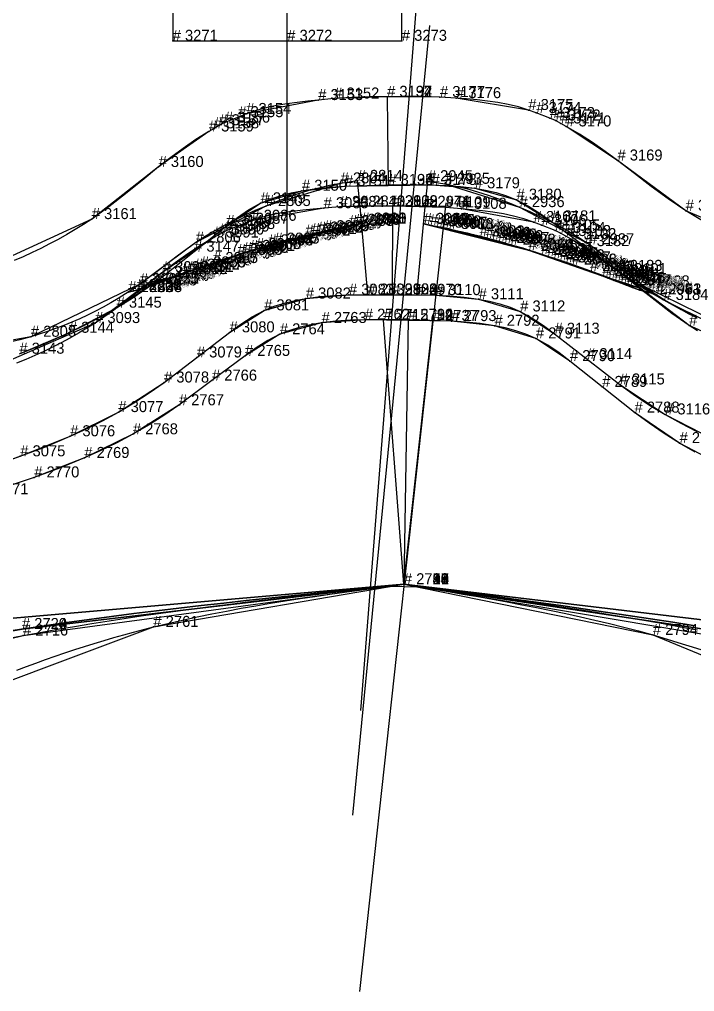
# Model space of a CAD drawing. Extents: x -129 to 180, y -125 to 336.
# Drawn here: x 40.3 to 55.61, y 282.56 to 304.61 of the extents above; entities that cross this region are included whole.
import ezdxf

# ---------------------------------------------------------------- set-up
doc = ezdxf.new("R2010")
doc.units = 0

# ---------------------------------------------------------------- blocks, each defined once
blk = doc.blocks.new('Pattern_2244735_M')
at = {"layer": '1'}
blk.add_lwpolyline([(46.374092, 313.126617), (43.774063, 313.126617), (43.774063, 309.713043), (43.774067, 304.126678), (46.374092, 304.126678), (48.974121, 304.126678), (48.974117, 309.713043), (48.974117, 313.126617)], close=True, dxfattribs=at)
at = {"layer": '2'}
for p in [(43.774067, 304.126678), (43.774067, 304.126678), (46.374092, 304.126678), (46.374092, 304.126678), (48.974121, 304.126678), (48.974121, 304.126678)]:
    blk.add_point(p, dxfattribs=at)
at = {"layer": '7'}
blk.add_line((46.374092, 299.626648), (46.374092, 317.626648), dxfattribs=at)
at = {"layer": '1'}
for s, p in [('# 3271', (43.774067, 304.126678)), ('# 3272', (46.374092, 304.126678)), ('# 3273', (48.974121, 304.126678))]:
    blk.add_text(s, height=0.25, dxfattribs=at).set_placement(p)
blk = doc.blocks.new('Pattern_17583156_M')
at = {"layer": '1'}
for points in [[(58.898155, 298.786926), (55.414169, 300.27182), (53.865566, 301.411011), (52.703831, 302.184174), (52.581657, 302.251495), (52.459488, 302.318817), (52.331703, 302.374786), (52.023941, 302.489868), (51.84375, 302.55722), (50.20277, 302.826141), (49.838142, 302.851532), (48.637962, 302.856232), (47.438377, 302.817749), (47.074612, 302.782043), (45.441864, 302.46698), (45.263645, 302.394562), (44.959248, 302.270844), (44.833096, 302.211334), (44.712868, 302.140594), (44.592644, 302.069824), (43.453171, 301.264221), (41.937302, 300.081787), (38.496563, 298.499329)], [(40.295712, 297.027466), (41.417953, 297.502747), (42.502018, 298.072052), (43.525742, 298.761322), (44.259285, 299.343567), (44.992085, 299.927063), (45.766838, 300.440155), (46.706734, 300.725769), (47.683559, 300.830017), (48.666149, 300.856384), (49.649109, 300.857758), (50.628487, 300.781067), (51.576061, 300.522095), (52.364967, 300.031036), (53.11393, 299.468445), (53.863594, 298.907104), (54.906342, 298.246948), (56.006027, 297.708435), (57.14122, 297.265015), (58.294598, 296.880188), (59.512875, 296.499115), (60.721966, 296.12973), (61.915451, 295.76355), (63.550217, 295.243591)]]:
    blk.add_lwpolyline(points, dxfattribs=at)
at = {"layer": '2'}
for p in [(48.637959, 302.856232), (48.637959, 302.856232), (48.637962, 302.856232), (48.637962, 302.856232), (48.637966, 302.856232), (48.637966, 302.856232), (48.666149, 300.856384), (48.666149, 300.856384), (48.666149, 300.856384), (48.666149, 300.856384), (48.666153, 300.856384), (48.666153, 300.856384)]:
    blk.add_point(p, dxfattribs=at)
at = {"layer": '3'}
for p in [(49.838142, 302.851532), (49.838142, 302.851532), (50.20277, 302.826141), (50.20277, 302.826141), (47.074612, 302.782043), (47.074612, 302.782043), (47.438377, 302.817749), (47.438377, 302.817749), (45.263645, 302.394562), (45.263645, 302.394562), (45.441864, 302.46698), (45.441864, 302.46698), (51.84375, 302.55722), (51.84375, 302.55722), (52.023941, 302.489868), (52.023941, 302.489868), (44.833096, 302.211334), (44.833096, 302.211334), (44.959248, 302.270844), (44.959248, 302.270844), (52.331703, 302.374786), (52.331703, 302.374786), (52.459488, 302.318817), (52.459488, 302.318817), (52.581657, 302.251495), (52.581657, 302.251495), (52.703831, 302.184174), (52.703831, 302.184174), (44.592644, 302.069824), (44.592644, 302.069824), (44.712868, 302.140594), (44.712868, 302.140594), (53.865566, 301.411011), (53.865566, 301.411011), (43.453171, 301.264221), (43.453171, 301.264221), (49.649109, 300.857758), (49.649109, 300.857758), (46.706734, 300.725769), (46.706734, 300.725769), (47.683559, 300.830017), (47.683559, 300.830017), (50.628487, 300.781067), (50.628487, 300.781067), (45.766838, 300.440155), (45.766838, 300.440155), (51.576061, 300.522095), (51.576061, 300.522095), (55.414169, 300.27182), (55.414169, 300.27182), (41.937302, 300.081787), (41.937302, 300.081787), (52.364967, 300.031036), (52.364967, 300.031036), (44.992085, 299.927063), (44.992085, 299.927063), (44.259285, 299.343567), (44.259285, 299.343567), (53.11393, 299.468445), (53.11393, 299.468445), (53.863594, 298.907104), (53.863594, 298.907104), (43.525742, 298.761322), (43.525742, 298.761322), (54.906342, 298.246948), (54.906342, 298.246948), (42.502018, 298.072052), (42.502018, 298.072052), (41.417953, 297.502747), (41.417953, 297.502747)]:
    blk.add_point(p, dxfattribs=at)
at = {"layer": '7'}
blk.add_line((48.042469, 288.930389), (49.458832, 306.874573), dxfattribs=at)
at = {"layer": '8'}
for points in [[(48.637959, 302.856232), (48.666153, 300.856384)], [(48.637966, 302.856232), (48.666149, 300.856384)]]:
    blk.add_lwpolyline(points, dxfattribs=at)
at = {"layer": '84'}
for points in [[(55.794247, 300.043213), (55.602699, 300.154968), (55.414169, 300.27182), (55.017609, 300.540436), (54.630974, 300.825378), (54.248787, 301.118317), (53.865566, 301.411011), (53.583897, 301.61853), (53.297508, 301.818481), (53.004715, 302.007965), (52.703831, 302.184174), (52.581657, 302.251495), (52.459488, 302.318817), (52.331703, 302.374786), (52.023941, 302.489868), (51.84375, 302.55722), (51.617577, 302.628235), (51.387127, 302.684143), (51.15332, 302.727478), (50.917065, 302.760773), (50.679279, 302.786621), (50.440876, 302.807556), (50.20277, 302.826141), (49.838142, 302.851532), (49.43869, 302.864288), (49.038586, 302.863617), (48.237286, 302.852356), (47.837315, 302.841797), (47.438377, 302.817749), (47.074612, 302.782043), (46.837124, 302.756744), (46.599403, 302.729095), (46.362434, 302.696564), (46.127213, 302.656616), (45.894718, 302.60675), (45.665939, 302.544373), (45.441864, 302.46698), (45.263645, 302.394562), (44.959248, 302.270844), (44.833096, 302.211334), (44.712868, 302.140594), (44.592644, 302.069824), (44.296864, 301.885193), (44.009529, 301.6875), (43.728886, 301.479584), (43.453171, 301.264221), (43.078346, 300.960846), (42.704571, 300.657227), (42.326126, 300.361481), (41.937302, 300.081787), (41.75214, 299.959686), (41.563824, 299.84256), (41.372551, 299.730133), (41.17852, 299.622162), (40.981937, 299.518341), (40.782997, 299.418396), (40.581905, 299.322113), (40.378857, 299.229156), (40.174057, 299.139313)], [(40.295712, 297.027466), (40.86079, 297.255707), (41.417953, 297.502747), (41.785503, 297.680756), (42.147167, 297.870087), (42.502018, 298.072052), (42.851665, 298.289124), (43.192863, 298.519165), (43.525742, 298.761322), (44.259285, 299.343567), (44.992085, 299.927063), (45.240654, 300.114624), (45.497307, 300.289276), (45.766838, 300.440155), (45.991875, 300.537109), (46.225201, 300.615112), (46.464317, 300.677032), (46.706734, 300.725769), (47.031483, 300.774506), (47.35709, 300.808105), (47.683559, 300.830017), (49.649109, 300.857758), (49.976067, 300.845062), (50.30249, 300.820648), (50.628487, 300.781067), (50.872177, 300.739197), (51.112946, 300.684052), (51.348377, 300.612671), (51.576061, 300.522095), (51.849739, 300.378876), (52.11121, 300.211548), (52.364967, 300.031036), (53.11393, 299.468445), (53.863594, 298.907104), (54.203167, 298.674408), (54.550713, 298.454102), (54.906342, 298.246948), (55.266747, 298.055084), (55.633602, 297.876007)]]:
    blk.add_lwpolyline(points, dxfattribs=at)
at = {"layer": '85'}
for points in [[(48.666149, 300.856384)], [(48.666153, 300.856384)]]:
    blk.add_lwpolyline(points, dxfattribs=at)
at = {"layer": '1'}
for s, p in [('# 3152', (47.438377, 302.817749)), ('# 3197', (48.637962, 302.856232)), ('# 3177', (49.838142, 302.851532)), ('# 3176', (50.20277, 302.826141)), ('# 3153', (47.074612, 302.782043)), ('# 3155', (45.263645, 302.394562)), ('# 3154', (45.441864, 302.46698)), ('# 3175', (51.84375, 302.55722)), ('# 3174', (52.023941, 302.489868)), ('# 3173', (52.331703, 302.374786)), ('# 3158', (44.712868, 302.140594)), ('# 3157', (44.833096, 302.211334)), ('# 3156', (44.959248, 302.270844)), ('# 3172', (52.459488, 302.318817)), ('# 3171', (52.581657, 302.251495)), ('# 3170', (52.703831, 302.184174)), ('# 3159', (44.592644, 302.069824)), ('# 3160', (43.453171, 301.264221)), ('# 3169', (53.865566, 301.411011)), ('# 3151', (47.683559, 300.830017)), ('# 3194', (48.666149, 300.856384)), ('# 3178', (49.649109, 300.857758)), ('# 3150', (46.706734, 300.725769)), ('# 3179', (50.628487, 300.781067)), ('# 3149', (45.766838, 300.440155)), ('# 3180', (51.576061, 300.522095)), ('# 3168', (55.414169, 300.27182)), ('# 3161', (41.937302, 300.081787)), ('# 3148', (44.992085, 299.927063)), ('# 3181', (52.364967, 300.031036)), ('# 3147', (44.259285, 299.343567)), ('# 3182', (53.11393, 299.468445)), ('# 3183', (53.863594, 298.907104)), ('# 3146', (43.525742, 298.761322)), ('# 3184', (54.906342, 298.246948)), ('# 3145', (42.502018, 298.072052)), ('# 3144', (41.417953, 297.502747)), ('# 3143', (40.295712, 297.027466))]:
    blk.add_text(s, height=0.25, dxfattribs=at).set_placement(p)
at = {"layer": '8'}
for s, p in [('# 3134', (48.637959, 302.856232)), ('# 3132', (48.637966, 302.856232)), ('# 3133', (48.666149, 300.856384)), ('# 3135', (48.666153, 300.856384))]:
    blk.add_text(s, height=0.25, dxfattribs=at).set_placement(p)
at = {"layer": '85'}
for s, p in [('# 3133', (48.666149, 300.856384)), ('# 3135', (48.666153, 300.856384))]:
    blk.add_text(s, height=0.25, dxfattribs=at).set_placement(p)
blk = doc.blocks.new('Pattern_1612722_M')
at = {"layer": '1'}
for points in [[(58.947315, 296.116669), (55.491264, 297.665375), (53.963894, 298.832947), (52.816593, 299.62735), (52.695679, 299.696899), (52.574768, 299.76651), (52.44804, 299.824768), (52.142445, 299.945496), (51.96352, 300.016144), (50.327778, 300.315247), (49.96368, 300.347382), (48.763783, 300.374146), (47.563705, 300.357788), (47.199345, 300.328796), (45.561073, 300.043823), (45.38155, 299.974701), (45.074928, 299.856628), (44.947697, 299.799438), (44.826187, 299.730896), (44.704678, 299.662354), (43.550568, 298.877899), (42.01318, 297.723572), (38.543888, 296.204742)], [(39.166069, 294.303955), (40.315628, 294.700012), (41.446426, 295.15451), (42.540791, 295.703796), (43.577034, 296.374084), (44.321175, 296.942749), (45.06459, 297.512604), (45.84866, 298.011383), (46.793655, 298.279633), (47.77224, 298.365875), (48.755154, 298.374146), (49.737961, 298.357391), (50.715759, 298.262695), (51.658405, 297.986298), (52.438141, 297.480804), (53.176613, 296.904541), (53.915817, 296.329498), (54.946232, 295.650269), (56.035816, 295.091553)]]:
    blk.add_lwpolyline(points, dxfattribs=at)
at = {"layer": '2'}
for p in [(47.969704, 300.9487), (47.969704, 300.9487), (49.562794, 300.941833), (49.562794, 300.941833), (48.024857, 300.367096), (48.024857, 300.367096), (48.024857, 300.367096), (48.024857, 300.367096), (48.763783, 300.374146), (48.763783, 300.374146), (48.763783, 300.374146), (48.763783, 300.374146), (48.763786, 300.374146), (48.763786, 300.374146), (49.502621, 300.360718), (49.502621, 300.360718), (49.502621, 300.360718), (49.502621, 300.360718), (48.055523, 299.979858), (48.055523, 299.979858), (48.055523, 299.979858), (48.055523, 299.979858), (48.055523, 299.979858), (48.055523, 299.979858), (48.055523, 299.979858), (48.055523, 299.979858), (49.468613, 299.973755), (49.468613, 299.973755), (49.468613, 299.973755), (49.468613, 299.973755), (49.468613, 299.973755), (49.468613, 299.973755), (49.468613, 299.973755), (49.468613, 299.973755), (42.765495, 298.426147), (42.765495, 298.426147), (42.765499, 298.426117), (42.765499, 298.426117), (42.966667, 298.425964), (42.966667, 298.425964), (42.966671, 298.425964), (42.966671, 298.425964), (43.069946, 298.503479), (43.069946, 298.503479), (43.069946, 298.503479), (43.069946, 298.503479), (43.069946, 298.503479), (43.069946, 298.503479), (43.069946, 298.503479), (43.069946, 298.503479), (43.135117, 298.520081), (43.135117, 298.520081), (43.135117, 298.520081), (43.135117, 298.520081), (43.166901, 298.579254), (43.166901, 298.579254), (43.166901, 298.579254), (43.166901, 298.579254), (43.166901, 298.579254), (43.166901, 298.579254), (43.166901, 298.579254), (43.166901, 298.579254), (43.347309, 298.618408), (43.347309, 298.618408), (43.347309, 298.618408), (43.347309, 298.618408), (54.164902, 298.571716), (54.164902, 298.571716), (54.164902, 298.571716), (54.164902, 298.571716), (54.344967, 298.531006), (54.344967, 298.531006), (54.344967, 298.531006), (54.344967, 298.531006), (54.344967, 298.531006), (54.344967, 298.531006), (54.344967, 298.531006), (54.344967, 298.531006), (54.376236, 298.471588), (54.376236, 298.471588), (54.376236, 298.471588), (54.376236, 298.471588), (54.441261, 298.454407), (54.441261, 298.454407), (54.441261, 298.454407), (54.441261, 298.454407), (54.441261, 298.454407), (54.441261, 298.454407), (54.441261, 298.454407), (54.441261, 298.454407), (48.198181, 298.369415), (48.198181, 298.369415), (48.755154, 298.374146), (48.755154, 298.374146), (48.755154, 298.374146), (48.755154, 298.374146), (48.755154, 298.374146), (48.755154, 298.374146), (49.312061, 298.364624), (49.312061, 298.364624), (54.543865, 298.376007), (54.543865, 298.376007), (54.543869, 298.375977), (54.543869, 298.375977), (54.745029, 298.37442), (54.745029, 298.37442), (54.745037, 298.374451), (54.745037, 298.374451)]:
    blk.add_point(p, dxfattribs=at)
at = {"layer": '3'}
for p in [(47.58313, 300.892456), (47.58313, 300.892456), (49.948868, 300.882263), (49.948868, 300.882263), (45.884304, 300.378448), (45.884304, 300.378448), (47.199345, 300.328796), (47.199345, 300.328796), (47.563705, 300.357788), (47.563705, 300.357788), (49.96368, 300.347382), (49.96368, 300.347382), (50.327778, 300.315247), (50.327778, 300.315247), (51.643196, 300.353577), (51.643196, 300.353577), (45.38155, 299.974701), (45.38155, 299.974701), (45.561073, 300.043823), (45.561073, 300.043823), (47.914249, 299.952637), (47.914249, 299.952637), (47.914249, 299.952637), (47.914249, 299.952637), (51.96352, 300.016144), (51.96352, 300.016144), (44.947697, 299.799438), (44.947697, 299.799438), (45.074928, 299.856628), (45.074928, 299.856628), (46.926205, 299.74234), (46.926205, 299.74234), (46.926205, 299.74234), (46.926205, 299.74234), (47.066952, 299.776215), (47.066952, 299.776215), (47.066952, 299.776215), (47.066952, 299.776215), (47.207981, 299.80719), (47.207981, 299.80719), (47.207981, 299.80719), (47.207981, 299.80719), (47.349045, 299.838013), (47.349045, 299.838013), (47.349045, 299.838013), (47.349045, 299.838013), (47.490135, 299.868713), (47.490135, 299.868713), (47.490135, 299.868713), (47.490135, 299.868713), (47.631413, 299.897614), (47.631413, 299.897614), (47.631413, 299.897614), (47.631413, 299.897614), (47.77282, 299.925201), (47.77282, 299.925201), (47.77282, 299.925201), (47.77282, 299.925201), (49.60965, 299.945312), (49.60965, 299.945312), (49.60965, 299.945312), (49.60965, 299.945312), (49.750835, 299.916656), (49.750835, 299.916656), (49.750835, 299.916656), (49.750835, 299.916656), (49.892002, 299.887878), (49.892002, 299.887878), (49.892002, 299.887878), (49.892002, 299.887878), (50.03302, 299.857727), (50.03302, 299.857727), (50.03302, 299.857727), (50.03302, 299.857727), (50.173843, 299.825806), (50.173843, 299.825806), (50.173843, 299.825806), (50.173843, 299.825806), (50.314636, 299.793793), (50.314636, 299.793793), (50.314636, 299.793793), (50.314636, 299.793793), (50.455391, 299.761597), (50.455391, 299.761597), (50.455391, 299.761597), (50.455391, 299.761597), (52.142445, 299.945496), (52.142445, 299.945496), (52.44804, 299.824768), (52.44804, 299.824768), (52.574768, 299.76651), (52.574768, 299.76651), (44.297516, 299.549225), (44.297516, 299.549225), (44.704678, 299.662354), (44.704678, 299.662354), (44.826187, 299.730896), (44.826187, 299.730896), (46.08358, 299.524719), (46.08358, 299.524719), (46.08358, 299.524719), (46.08358, 299.524719), (46.223682, 299.563843), (46.223682, 299.563843), (46.223682, 299.563843), (46.223682, 299.563843), (46.364002, 299.601013), (46.364002, 299.601013), (46.364002, 299.600983), (46.364002, 299.600983), (46.504364, 299.637939), (46.504364, 299.637939), (46.504368, 299.637909), (46.504368, 299.637909), (46.644806, 299.674347), (46.644806, 299.674347), (46.644806, 299.674347), (46.644806, 299.674347), (46.785492, 299.708374), (46.785492, 299.708374), (46.785492, 299.708374), (46.785492, 299.708374), (50.59584, 299.726501), (50.59584, 299.726501), (50.59584, 299.726501), (50.59584, 299.726501), (50.736256, 299.691345), (50.736256, 299.691345), (50.736256, 299.691345), (50.736256, 299.691345), (50.876644, 299.656067), (50.876644, 299.656067), (50.876644, 299.656067), (50.876644, 299.656067), (51.016762, 299.618439), (51.016762, 299.618439), (51.016766, 299.618469), (51.016766, 299.618469), (51.156803, 299.580322), (51.156803, 299.580322), (51.156803, 299.580292), (51.156803, 299.580292), (51.296799, 299.541931), (51.296799, 299.541931), (51.296799, 299.541931), (51.296799, 299.541931), (52.695679, 299.696899), (52.695679, 299.696899), (52.816593, 299.62735), (52.816593, 299.62735), (53.222767, 299.510712), (53.222767, 299.510712), (45.384716, 299.316711), (45.384716, 299.316711), (45.384716, 299.316711), (45.384716, 299.316711), (45.524269, 299.359955), (45.524269, 299.359955), (45.524269, 299.359955), (45.524269, 299.359955), (45.66391, 299.402557), (45.66391, 299.402557), (45.66391, 299.402557), (45.66391, 299.402557), (45.676132, 299.40155), (45.676132, 299.40155), (45.676132, 299.40155), (45.676132, 299.40155), (45.803623, 299.444763), (45.803623, 299.444763), (45.803623, 299.444763), (45.803623, 299.444763), (45.943573, 299.484863), (45.943573, 299.484863), (45.943573, 299.484863), (45.943573, 299.484863), (51.436558, 299.501617), (51.436558, 299.501617), (51.436558, 299.501617), (51.436558, 299.501617), (51.576214, 299.460571), (51.576214, 299.460571), (51.576214, 299.460571), (51.576214, 299.460571), (51.715813, 299.41925), (51.715813, 299.41925), (51.715813, 299.41925), (51.715813, 299.41925), (51.842926, 299.374939), (51.842926, 299.374939), (51.842926, 299.374939), (51.842926, 299.374939), (51.855156, 299.375824), (51.855156, 299.375824), (51.855156, 299.375824), (51.855156, 299.375824), (51.994427, 299.332031), (51.994427, 299.332031), (51.994427, 299.332031), (51.994427, 299.332031), (44.689106, 299.084564), (44.689106, 299.084564), (44.689106, 299.084564), (44.689106, 299.084564), (44.827995, 299.132599), (44.827995, 299.132599), (44.827995, 299.132599), (44.827995, 299.132599), (44.966995, 299.179871), (44.966995, 299.179871), (44.966995, 299.179871), (44.966995, 299.179871), (45.106091, 299.226532), (45.106091, 299.226532), (45.106091, 299.226532), (45.106091, 299.226532), (45.24538, 299.271698), (45.24538, 299.271698), (45.24538, 299.271698), (45.24538, 299.271698), (52.133598, 299.287567), (52.133598, 299.287567), (52.133598, 299.287567), (52.133598, 299.287567), (52.272541, 299.241394), (52.272541, 299.241394), (52.272541, 299.241394), (52.272541, 299.241394), (52.411434, 299.195007), (52.411434, 299.195007), (52.411434, 299.195007), (52.411434, 299.195007), (52.550125, 299.147125), (52.550125, 299.147125), (52.550125, 299.147125), (52.550125, 299.147125), (52.688709, 299.098663), (52.688709, 299.098663), (52.688709, 299.098663), (52.688709, 299.098663), (43.550568, 298.877899), (43.550568, 298.877899), (44.1348, 298.884369), (44.1348, 298.884369), (44.1348, 298.884369), (44.1348, 298.884369), (44.273228, 298.935333), (44.273228, 298.935333), (44.273228, 298.935333), (44.273228, 298.935333), (44.411724, 298.985931), (44.411724, 298.985931), (44.411724, 298.985901), (44.411724, 298.985901), (44.550381, 299.035431), (44.550381, 299.035431), (44.550381, 299.035431), (44.550381, 299.035431), (52.827179, 299.049438), (52.827179, 299.049438), (52.827179, 299.049438), (52.827179, 299.049438), (52.965473, 298.999115), (52.965473, 298.999115), (52.965477, 298.999115), (52.965477, 298.999115), (53.103699, 298.948395), (53.103699, 298.948395), (53.103699, 298.948395), (53.103699, 298.948395), (53.241753, 298.896606), (53.241753, 298.896606), (53.241753, 298.896606), (53.241753, 298.896606), (43.581802, 298.677612), (43.581802, 298.677612), (43.581806, 298.677582), (43.581806, 298.677582), (43.720013, 298.729187), (43.720013, 298.729187), (43.720013, 298.729187), (43.720013, 298.729187), (43.858208, 298.781219), (43.858208, 298.781219), (43.858208, 298.781219), (43.858208, 298.781219), (43.996483, 298.832825), (43.996483, 298.832825), (43.996483, 298.832794), (43.996483, 298.832794), (53.379738, 298.844482), (53.379738, 298.844482), (53.379738, 298.844482), (53.379738, 298.844482), (53.517601, 298.791718), (53.517601, 298.791718), (53.517605, 298.791748), (53.517605, 298.791748), (53.655426, 298.738922), (53.655426, 298.738922), (53.655426, 298.738922), (53.655426, 298.738922), (53.793171, 298.68573), (53.793171, 298.68573), (53.793171, 298.68573), (53.793171, 298.68573), (53.930923, 298.632904), (53.930923, 298.632904), (53.930927, 298.632935), (53.930927, 298.632935), (53.963894, 298.832947), (53.963894, 298.832947), (42.950306, 298.473114), (42.950306, 298.473114), (42.95031, 298.473114), (42.95031, 298.473114), (43.030739, 298.604553), (43.030739, 298.604553), (43.305233, 298.57666), (43.305233, 298.57666), (43.305233, 298.57666), (43.305233, 298.57666), (43.443573, 298.626556), (43.443573, 298.626556), (43.443573, 298.626556), (43.443573, 298.626556), (54.06871, 298.580688), (54.06871, 298.580688), (54.068714, 298.580688), (54.068714, 298.580688), (54.206615, 298.529602), (54.206615, 298.529602), (54.206615, 298.529602), (54.206615, 298.529602), (54.481342, 298.555145), (54.481342, 298.555145), (54.560631, 298.423004), (54.560631, 298.423004), (54.560635, 298.423004), (54.560635, 298.423004), (46.793655, 298.279633), (46.793655, 298.279633), (47.77224, 298.365875), (47.77224, 298.365875), (49.737961, 298.357391), (49.737961, 298.357391), (50.715759, 298.262695), (50.715759, 298.262695), (45.84866, 298.011383), (45.84866, 298.011383), (51.658405, 297.986298), (51.658405, 297.986298), (42.01318, 297.723572), (42.01318, 297.723572), (55.491264, 297.665375), (55.491264, 297.665375), (40.557625, 297.41217), (40.557625, 297.41217), (45.06459, 297.512604), (45.06459, 297.512604), (52.438141, 297.480804), (52.438141, 297.480804), (44.321175, 296.942749), (44.321175, 296.942749), (53.176613, 296.904541), (53.176613, 296.904541), (43.577034, 296.374084), (43.577034, 296.374084), (53.915817, 296.329498), (53.915817, 296.329498), (42.540791, 295.703796), (42.540791, 295.703796), (54.946232, 295.650269), (54.946232, 295.650269), (41.446426, 295.15451), (41.446426, 295.15451), (40.315628, 294.700012), (40.315628, 294.700012)]:
    blk.add_point(p, dxfattribs=at)
at = {"layer": '7'}
blk.add_line((49.602768, 304.471222), (47.855797, 286.556183), dxfattribs=at)
at = {"layer": '8'}
for points in [[(48.024857, 300.367096), (47.969704, 300.9487), (47.58313, 300.892456), (45.884304, 300.378448), (44.297516, 299.549225), (43.030739, 298.604553), (40.557625, 297.41217), (38.216961, 296.992767), (37.735405, 296.94281), (37.132812, 296.887085), (29.470274, 296.604492), (29.315153, 296.601715), (30.278925, 293.427643)], [(49.502621, 300.360718), (49.562794, 300.941833), (49.948868, 300.882263), (51.643196, 300.353577), (53.222767, 299.510712), (54.481342, 298.555145), (56.944069, 297.341431), (59.281025, 296.901855), (59.762135, 296.847748), (60.364223, 296.786804), (68.024033, 296.43808), (68.179131, 296.43399), (67.187996, 293.268341)], [(48.198181, 298.369415), (48.024857, 300.367096)], [(48.763786, 300.374146), (48.755154, 298.374146)], [(48.763783, 300.374146), (48.755154, 298.374146)], [(49.312061, 298.364624), (49.502621, 300.360718)], [(48.055523, 299.979858), (47.914249, 299.952637), (47.77282, 299.925201), (47.631413, 299.897614), (47.490135, 299.868713), (47.349045, 299.838013), (47.207981, 299.80719), (47.066952, 299.776215), (46.926205, 299.74234), (46.785492, 299.708374), (46.644806, 299.674347), (46.504364, 299.637939), (46.364002, 299.600983), (46.223682, 299.563843), (46.08358, 299.524719), (45.943573, 299.484863), (45.803623, 299.444763), (45.66391, 299.402557), (45.524269, 299.359955), (45.384716, 299.316711), (45.24538, 299.271698), (45.106091, 299.226532), (44.966995, 299.179871), (44.827995, 299.132599), (44.689106, 299.084564), (44.550381, 299.035431), (44.411724, 298.985901), (44.273228, 298.935333), (44.1348, 298.884369), (43.996483, 298.832794), (43.858208, 298.781219), (43.720013, 298.729187), (43.581806, 298.677582), (43.443573, 298.626556), (43.305233, 298.57666), (43.135117, 298.520081), (43.069946, 298.503479)], [(43.069946, 298.503479), (43.135117, 298.520081), (43.305233, 298.57666), (43.443573, 298.626556), (43.581802, 298.677612), (43.720013, 298.729187), (43.858208, 298.781219), (43.996483, 298.832825), (44.1348, 298.884369), (44.273228, 298.935333), (44.411724, 298.985931), (44.550381, 299.035431), (44.689106, 299.084564), (44.827995, 299.132599), (44.966995, 299.179871), (45.106091, 299.226532), (45.24538, 299.271698), (45.384716, 299.316711), (45.524269, 299.359955), (45.66391, 299.402557), (45.803623, 299.444763), (45.943573, 299.484863), (46.08358, 299.524719), (46.223682, 299.563843), (46.364002, 299.601013), (46.504368, 299.637909), (46.644806, 299.674347), (46.785492, 299.708374), (46.926205, 299.74234), (47.066952, 299.776215), (47.207981, 299.80719), (47.349045, 299.838013), (47.490135, 299.868713), (47.631413, 299.897614), (47.77282, 299.925201), (47.914249, 299.952637), (48.055523, 299.979858)], [(48.055523, 299.979858), (45.676132, 299.40155), (43.347309, 298.618408), (43.166901, 298.579254)], [(43.166901, 298.579254), (43.347309, 298.618408), (45.676132, 299.40155), (48.055523, 299.979858)], [(49.468613, 299.973755), (51.842926, 299.374939), (54.164902, 298.571716), (54.344967, 298.531006)], [(54.344967, 298.531006), (54.164902, 298.571716), (51.842926, 299.374939), (49.468613, 299.973755)], [(49.468613, 299.973755), (49.60965, 299.945312), (49.750835, 299.916656), (49.892002, 299.887878), (50.03302, 299.857727), (50.173843, 299.825806), (50.314636, 299.793793), (50.455391, 299.761597), (50.59584, 299.726501), (50.736256, 299.691345), (50.876644, 299.656067), (51.016766, 299.618469), (51.156803, 299.580292), (51.296799, 299.541931), (51.436558, 299.501617), (51.576214, 299.460571), (51.715813, 299.41925), (51.855156, 299.375824), (51.994427, 299.332031), (52.133598, 299.287567), (52.272541, 299.241394), (52.411434, 299.195007), (52.550125, 299.147125), (52.688709, 299.098663), (52.827179, 299.049438), (52.965473, 298.999115), (53.103699, 298.948395), (53.241753, 298.896606), (53.379738, 298.844482), (53.517601, 298.791718), (53.655426, 298.738922), (53.793171, 298.68573), (53.930923, 298.632904), (54.068714, 298.580688), (54.206615, 298.529602), (54.376236, 298.471588), (54.441261, 298.454407)], [(54.441261, 298.454407), (54.376236, 298.471588), (54.206615, 298.529602), (54.06871, 298.580688), (53.930927, 298.632935), (53.793171, 298.68573), (53.655426, 298.738922), (53.517605, 298.791748), (53.379738, 298.844482), (53.241753, 298.896606), (53.103699, 298.948395), (52.965477, 298.999115), (52.827179, 299.049438), (52.688709, 299.098663), (52.550125, 299.147125), (52.411434, 299.195007), (52.272541, 299.241394), (52.133598, 299.287567), (51.994427, 299.332031), (51.855156, 299.375824), (51.715813, 299.41925), (51.576214, 299.460571), (51.436558, 299.501617), (51.296799, 299.541931), (51.156803, 299.580322), (51.016762, 299.618439), (50.876644, 299.656067), (50.736256, 299.691345), (50.59584, 299.726501), (50.455391, 299.761597), (50.314636, 299.793793), (50.173843, 299.825806), (50.03302, 299.857727), (49.892002, 299.887878), (49.750835, 299.916656), (49.60965, 299.945312), (49.468613, 299.973755)], [(42.765495, 298.426147), (42.950306, 298.473114), (43.069946, 298.503479)], [(43.069946, 298.503479), (42.95031, 298.473114), (42.765499, 298.426117)], [(43.166901, 298.579254), (42.966667, 298.425964)], [(42.966671, 298.425964), (43.166901, 298.579254)], [(54.344967, 298.531006), (54.543869, 298.375977)], [(54.543865, 298.376007), (54.344967, 298.531006)], [(54.441261, 298.454407), (54.560631, 298.423004), (54.745029, 298.37442)], [(54.745037, 298.374451), (54.560635, 298.423004), (54.441261, 298.454407)]]:
    blk.add_lwpolyline(points, dxfattribs=at)
at = {"layer": '84'}
for points in [[(55.677612, 297.545105), (55.491264, 297.665375), (55.099712, 297.941254), (54.718384, 298.233276), (54.341656, 298.533234), (53.963894, 298.832947), (53.686104, 299.045624), (53.403454, 299.250824), (53.114197, 299.445679), (52.816593, 299.62735), (52.695679, 299.696899), (52.574768, 299.76651), (52.44804, 299.824768), (52.142445, 299.945496), (51.96352, 300.016144), (51.738705, 300.09137), (51.509327, 300.151489), (51.276356, 300.199127), (51.040756, 300.236755), (50.803482, 300.266968), (50.565502, 300.292297), (50.327778, 300.315247), (49.96368, 300.347382), (49.564529, 300.367493), (49.164478, 300.374176), (48.363106, 300.377655), (47.963009, 300.374481), (47.563705, 300.357788), (47.199345, 300.328796), (46.96143, 300.307861), (46.723236, 300.284607), (46.48571, 300.256439), (46.24979, 300.220825), (46.016418, 300.175232), (45.78653, 300.117065), (45.561073, 300.043823), (45.38155, 299.974701), (45.074928, 299.856628), (44.947697, 299.799438), (44.826187, 299.730896), (44.704678, 299.662354), (44.405571, 299.483154), (44.114647, 299.290802), (43.830212, 299.088104), (43.550568, 298.877899), (43.170208, 298.581482), (42.790901, 298.28479), (42.407082, 297.996063), (42.01318, 297.723572), (41.825806, 297.604889), (41.635368, 297.491241), (41.442059, 297.382355), (41.246075, 297.277954), (41.047615, 297.177765), (40.84687, 297.081512), (40.644039, 296.988953), (40.439316, 296.89975), (40.232891, 296.81369)], [(39.742466, 294.497314), (40.315628, 294.700012), (40.884811, 294.917786), (41.446426, 295.15451), (41.817192, 295.325745), (42.182281, 295.508392), (42.540791, 295.703796), (42.894375, 295.914398), (43.239754, 296.138092), (43.577034, 296.374084), (44.321175, 296.942749), (45.06459, 297.512604), (45.316574, 297.695587), (45.576397, 297.865479), (45.84866, 298.011383), (46.075447, 298.104187), (46.310165, 298.177856), (46.550385, 298.235382), (46.793655, 298.279633), (47.119247, 298.322388), (47.445419, 298.349976), (47.77224, 298.365875), (49.737961, 298.357391), (50.064632, 298.338654), (50.390549, 298.308258), (50.715759, 298.262695), (50.958641, 298.216339), (51.198349, 298.156769), (51.432426, 298.081055), (51.658405, 297.986298), (51.929398, 297.838043), (52.187744, 297.665955), (52.438141, 297.480804), (53.176613, 296.904541), (53.915817, 296.329498), (54.251049, 296.090576), (54.594479, 295.863922), (54.946232, 295.650269), (55.30304, 295.451782), (55.666538, 295.265961)]]:
    blk.add_lwpolyline(points, dxfattribs=at)
at = {"layer": '85'}
for points in [[(47.58313, 300.892456), (47.334259, 300.844879), (47.087536, 300.78714), (46.842903, 300.720184), (46.600315, 300.644928), (46.359722, 300.562286), (46.121067, 300.473145), (45.884304, 300.378448), (45.64753, 300.277954), (45.413315, 300.172333), (45.182144, 300.061005), (44.954494, 299.943542), (44.730854, 299.819397), (44.5117, 299.688141), (44.297516, 299.549225), (43.871361, 299.241272), (43.45414, 298.919556), (43.030739, 298.604553), (42.868671, 298.49295), (42.70388, 298.385223), (42.536484, 298.281372), (42.366608, 298.181488), (42.194363, 298.085602), (42.019875, 297.993805), (41.843266, 297.906097), (41.66465, 297.822571), (41.484154, 297.743286), (41.301895, 297.668274), (41.117989, 297.597595), (40.932564, 297.531311), (40.745735, 297.469482), (40.557625, 297.41217), (40.302437, 297.34201), (40.045517, 297.279449)], [(49.948868, 300.882263), (50.197319, 300.83252), (50.443535, 300.772675), (50.68758, 300.703613), (50.929508, 300.626251), (51.16938, 300.541534), (51.407257, 300.450317), (51.643196, 300.353577), (51.879093, 300.251068), (52.112385, 300.143402), (52.342587, 300.03009), (52.569214, 299.910675), (52.791775, 299.784607), (53.009789, 299.651459), (53.222767, 299.510712), (53.646244, 299.199097), (54.060673, 298.873779), (54.481342, 298.555145), (54.642441, 298.442139), (54.806293, 298.332977), (54.972786, 298.227692), (55.141796, 298.126343), (55.313206, 298.028992), (55.486893, 297.935669), (55.662743, 297.846466)], [(48.024857, 300.367096)], [(49.502621, 300.360718)], [(47.914249, 299.952637), (47.77282, 299.925201), (47.631413, 299.897614), (47.490135, 299.868713), (47.349045, 299.838013), (47.207981, 299.80719), (47.066952, 299.776215), (46.926205, 299.74234), (46.785492, 299.708374), (46.644806, 299.674347), (46.504364, 299.637939), (46.364002, 299.600983), (46.223682, 299.563843), (46.08358, 299.524719), (45.943573, 299.484863), (45.803623, 299.444763), (45.66391, 299.402557), (45.524269, 299.359955), (45.384716, 299.316711), (45.24538, 299.271698), (45.106091, 299.226532), (44.966995, 299.179871), (44.827995, 299.132599), (44.689106, 299.084564), (44.550381, 299.035431), (44.411724, 298.985901), (44.273228, 298.935333), (44.1348, 298.884369), (43.996483, 298.832794), (43.858208, 298.781219), (43.720013, 298.729187), (43.581806, 298.677582), (43.443573, 298.626556), (43.305233, 298.57666), (43.069946, 298.503479)], [(43.305233, 298.57666), (43.443573, 298.626556), (43.581802, 298.677612), (43.720013, 298.729187), (43.858208, 298.781219), (43.996483, 298.832825), (44.1348, 298.884369), (44.273228, 298.935333), (44.411724, 298.985931), (44.550381, 299.035431), (44.689106, 299.084564), (44.827995, 299.132599), (44.966995, 299.179871), (45.106091, 299.226532), (45.24538, 299.271698), (45.384716, 299.316711), (45.524269, 299.359955), (45.66391, 299.402557), (45.803623, 299.444763), (45.943573, 299.484863), (46.08358, 299.524719), (46.223682, 299.563843), (46.364002, 299.601013), (46.504368, 299.637909), (46.644806, 299.674347), (46.785492, 299.708374), (46.926205, 299.74234), (47.066952, 299.776215), (47.207981, 299.80719), (47.349045, 299.838013), (47.490135, 299.868713), (47.631413, 299.897614), (47.77282, 299.925201), (47.914249, 299.952637), (48.055523, 299.979858)], [(43.810364, 298.784821), (44.273956, 298.948761), (44.738907, 299.107788), (45.206028, 299.259521), (45.676132, 299.40155), (46.147919, 299.531769), (46.622345, 299.652252), (47.098812, 299.765472), (47.576736, 299.87384), (48.055523, 299.979858)], [(53.7033, 298.742126), (53.241138, 298.910065), (52.77758, 299.07309), (52.311787, 299.228851), (51.842926, 299.374939), (51.37228, 299.509216), (50.898914, 299.63382), (50.423443, 299.751129), (49.946472, 299.863617), (49.468613, 299.973755)], [(54.206615, 298.529602), (54.06871, 298.580688), (53.930927, 298.632935), (53.793171, 298.68573), (53.655426, 298.738922), (53.517605, 298.791748), (53.379738, 298.844482), (53.241753, 298.896606), (53.103699, 298.948395), (52.965477, 298.999115), (52.827179, 299.049438), (52.688709, 299.098663), (52.550125, 299.147125), (52.411434, 299.195007), (52.272541, 299.241394), (52.133598, 299.287567), (51.994427, 299.332031), (51.855156, 299.375824), (51.715813, 299.41925), (51.576214, 299.460571), (51.436558, 299.501617), (51.296799, 299.541931), (51.156803, 299.580322), (51.016762, 299.618439), (50.876644, 299.656067), (50.736256, 299.691345), (50.59584, 299.726501), (50.455391, 299.761597), (50.314636, 299.793793), (50.173843, 299.825806), (50.03302, 299.857727), (49.892002, 299.887878), (49.750835, 299.916656), (49.60965, 299.945312), (49.468613, 299.973755)], [(47.576733, 299.87384), (47.098812, 299.765472), (46.622341, 299.652252), (46.147919, 299.531769), (45.676132, 299.40155), (45.206028, 299.259521), (44.738907, 299.107788), (44.27396, 298.948761), (43.810364, 298.784821), (43.166901, 298.579254)], [(49.60965, 299.945312), (49.750835, 299.916656), (49.892002, 299.887878), (50.03302, 299.857727), (50.173843, 299.825806), (50.314636, 299.793793), (50.455391, 299.761597), (50.59584, 299.726501), (50.736256, 299.691345), (50.876644, 299.656067), (51.016766, 299.618469), (51.156803, 299.580292), (51.296799, 299.541931), (51.436558, 299.501617), (51.576214, 299.460571), (51.715813, 299.41925), (51.855156, 299.375824), (51.994427, 299.332031), (52.133598, 299.287567), (52.272541, 299.241394), (52.411434, 299.195007), (52.550125, 299.147125), (52.688709, 299.098663), (52.827179, 299.049438), (52.965473, 298.999115), (53.103699, 298.948395), (53.241753, 298.896606), (53.379738, 298.844482), (53.517601, 298.791718), (53.655426, 298.738922), (53.793171, 298.68573), (53.930923, 298.632904), (54.068714, 298.580688), (54.206615, 298.529602), (54.441261, 298.454407)], [(49.946472, 299.863617), (50.423443, 299.751129), (50.898914, 299.63382), (51.37228, 299.509216), (51.842926, 299.374939), (52.311787, 299.228851), (52.77758, 299.07309), (53.241138, 298.910034), (53.7033, 298.742126), (54.344967, 298.531006)], [(42.95031, 298.473114), (42.765499, 298.426117)], [(42.950306, 298.473114), (43.069946, 298.503479)], [(42.966667, 298.425964)], [(43.166901, 298.579254)], [(54.344967, 298.531006)], [(54.560635, 298.423004), (54.441261, 298.454407)], [(54.560631, 298.423004), (54.745029, 298.37442)], [(48.755154, 298.374146)], [(48.755154, 298.374146)], [(54.543869, 298.375977)]]:
    blk.add_lwpolyline(points, dxfattribs=at)
at = {"layer": '1'}
for s, p in [('# 3129', (48.763783, 300.374146)), ('# 3085', (47.199345, 300.328796)), ('# 3084', (47.563705, 300.357788)), ('# 3109', (49.96368, 300.347382)), ('# 3108', (50.327778, 300.315247)), ('# 3087', (45.38155, 299.974701)), ('# 3086', (45.561073, 300.043823)), ('# 3107', (51.96352, 300.016144)), ('# 3106', (52.142445, 299.945496)), ('# 3090', (44.826187, 299.730896)), ('# 3089', (44.947697, 299.799438)), ('# 3088', (45.074928, 299.856628)), ('# 3105', (52.44804, 299.824768)), ('# 3104', (52.574768, 299.76651)), ('# 3091', (44.704678, 299.662354)), ('# 3103', (52.695679, 299.696899)), ('# 3102', (52.816593, 299.62735)), ('# 3092', (43.550568, 298.877899)), ('# 3101', (53.963894, 298.832947)), ('# 3082', (46.793655, 298.279633)), ('# 3083', (47.77224, 298.365875)), ('# 3126', (48.755154, 298.374146)), ('# 3110', (49.737961, 298.357391)), ('# 3111', (50.715759, 298.262695)), ('# 3081', (45.84866, 298.011383)), ('# 3112', (51.658405, 297.986298)), ('# 3093', (42.01318, 297.723572)), ('# 3080', (45.06459, 297.512604)), ('# 3100', (55.491264, 297.665375)), ('# 3113', (52.438141, 297.480804)), ('# 3079', (44.321175, 296.942749)), ('# 3114', (53.176613, 296.904541)), ('# 3078', (43.577034, 296.374084)), ('# 3115', (53.915817, 296.329498)), ('# 3077', (42.540791, 295.703796)), ('# 3116', (54.946232, 295.650269)), ('# 3076', (41.446426, 295.15451)), ('# 3075', (40.315628, 294.700012))]:
    blk.add_text(s, height=0.25, dxfattribs=at).set_placement(p)
at = {"layer": '8'}
for s, p in [('# 2804', (47.58313, 300.892456)), ('# 2814', (47.969704, 300.9487)), ('# 2945', (49.562794, 300.941833)), ('# 2935', (49.948868, 300.882263)), ('# 2805', (45.884304, 300.378448)), ('# 2840', (48.024857, 300.367096)), ('# 2813', (48.024857, 300.367096)), ('# 2802', (48.763783, 300.374146)), ('# 2933', (48.763786, 300.374146)), ('# 2971', (49.502621, 300.360718)), ('# 2944', (49.502621, 300.360718)), ('# 2936', (51.643196, 300.353577)), ('# 2885', (47.77282, 299.925201)), ('# 2877', (47.77282, 299.925201)), ('# 2884', (47.914249, 299.952637)), ('# 2878', (47.914249, 299.952637)), ('# 2930', (48.055523, 299.979858)), ('# 2926', (48.055523, 299.979858)), ('# 2918', (48.055523, 299.979858)), ('# 2881', (48.055523, 299.979858)), ('# 3061', (49.468613, 299.973755)), ('# 3057', (49.468613, 299.973755)), ('# 3049', (49.468613, 299.973755)), ('# 3012', (49.468613, 299.973755)), ('# 3015', (49.60965, 299.945312)), ('# 3009', (49.60965, 299.945312)), ('# 2892', (46.785492, 299.708374)), ('# 2870', (46.785492, 299.708374)), ('# 2891', (46.926205, 299.74234)), ('# 2871', (46.926205, 299.74234)), ('# 2890', (47.066952, 299.776215)), ('# 2872', (47.066952, 299.776215)), ('# 2889', (47.207981, 299.80719)), ('# 2873', (47.207981, 299.80719)), ('# 2888', (47.349045, 299.838013)), ('# 2874', (47.349045, 299.838013)), ('# 2887', (47.490135, 299.868713)), ('# 2875', (47.490135, 299.868713)), ('# 2886', (47.631413, 299.897614)), ('# 2876', (47.631413, 299.897614)), ('# 3016', (49.750835, 299.916656)), ('# 3008', (49.750835, 299.916656)), ('# 3017', (49.892002, 299.887878)), ('# 3007', (49.892002, 299.887878)), ('# 3018', (50.03302, 299.857727)), ('# 3006', (50.03302, 299.857727)), ('# 3019', (50.173843, 299.825806)), ('# 3005', (50.173843, 299.825806)), ('# 3020', (50.314636, 299.793793)), ('# 3004', (50.314636, 299.793793)), ('# 3021', (50.455391, 299.761597)), ('# 3003', (50.455391, 299.761597)), ('# 3022', (50.59584, 299.726501)), ('# 3002', (50.59584, 299.726501)), ('# 2806', (44.297516, 299.549225)), ('# 2898', (45.943573, 299.484863)), ('# 2864', (45.943573, 299.484863)), ('# 2897', (46.08358, 299.524719)), ('# 2865', (46.08358, 299.524719)), ('# 2896', (46.223682, 299.563843)), ('# 2866', (46.223682, 299.563843)), ('# 2867', (46.364002, 299.601013)), ('# 2895', (46.364002, 299.600983)), ('# 2894', (46.504364, 299.637939)), ('# 2868', (46.504368, 299.637909)), ('# 2893', (46.644806, 299.674347)), ('# 2869', (46.644806, 299.674347)), ('# 3023', (50.736256, 299.691345)), ('# 3001', (50.736256, 299.691345)), ('# 3024', (50.876644, 299.656067)), ('# 3000', (50.876644, 299.656067)), ('# 2999', (51.016762, 299.618439)), ('# 3025', (51.016766, 299.618469)), ('# 2998', (51.156803, 299.580322)), ('# 3026', (51.156803, 299.580292)), ('# 3027', (51.296799, 299.541931)), ('# 2997', (51.296799, 299.541931)), ('# 3028', (51.436558, 299.501617)), ('# 2996', (51.436558, 299.501617)), ('# 2937', (53.222767, 299.510712)), ('# 2903', (45.24538, 299.271698)), ('# 2859', (45.24538, 299.271698)), ('# 2902', (45.384716, 299.316711)), ('# 2860', (45.384716, 299.316711)), ('# 2901', (45.524269, 299.359955)), ('# 2861', (45.524269, 299.359955)), ('# 2900', (45.66391, 299.402557)), ('# 2862', (45.66391, 299.402557)), ('# 2929', (45.676132, 299.40155)), ('# 2923', (45.676132, 299.40155)), ('# 2899', (45.803623, 299.444763)), ('# 2863', (45.803623, 299.444763)), ('# 3029', (51.576214, 299.460571)), ('# 2995', (51.576214, 299.460571)), ('# 3030', (51.715813, 299.41925)), ('# 2994', (51.715813, 299.41925)), ('# 3060', (51.842926, 299.374939)), ('# 3054', (51.842926, 299.374939)), ('# 3031', (51.855156, 299.375824)), ('# 2993', (51.855156, 299.375824)), ('# 3032', (51.994427, 299.332031)), ('# 2992', (51.994427, 299.332031)), ('# 3033', (52.133598, 299.287567)), ('# 2991', (52.133598, 299.287567)), ('# 2907', (44.689106, 299.084564)), ('# 2855', (44.689106, 299.084564)), ('# 2906', (44.827995, 299.132599)), ('# 2856', (44.827995, 299.132599)), ('# 2905', (44.966995, 299.179871)), ('# 2857', (44.966995, 299.179871)), ('# 2904', (45.106091, 299.226532)), ('# 2858', (45.106091, 299.226532)), ('# 3034', (52.272541, 299.241394)), ('# 2990', (52.272541, 299.241394)), ('# 3035', (52.411434, 299.195007)), ('# 2989', (52.411434, 299.195007)), ('# 3036', (52.550125, 299.147125)), ('# 2988', (52.550125, 299.147125)), ('# 3037', (52.688709, 299.098663)), ('# 2987', (52.688709, 299.098663)), ('# 3038', (52.827179, 299.049438)), ('# 2986', (52.827179, 299.049438)), ('# 2850', (43.996483, 298.832825)), ('# 2912', (43.996483, 298.832794)), ('# 2911', (44.1348, 298.884369)), ('# 2851', (44.1348, 298.884369)), ('# 2910', (44.273228, 298.935333)), ('# 2852', (44.273228, 298.935333)), ('# 2853', (44.411724, 298.985931)), ('# 2909', (44.411724, 298.985901)), ('# 2908', (44.550381, 299.035431)), ('# 2854', (44.550381, 299.035431)), ('# 3039', (52.965473, 298.999115)), ('# 2985', (52.965477, 298.999115)), ('# 3040', (53.103699, 298.948395)), ('# 2984', (53.103699, 298.948395)), ('# 3041', (53.241753, 298.896606)), ('# 2983', (53.241753, 298.896606)), ('# 3042', (53.379738, 298.844482)), ('# 2982', (53.379738, 298.844482)), ('# 2807', (43.030739, 298.604553)), ('# 2931', (43.347309, 298.618408)), ('# 2925', (43.347309, 298.618408)), ('# 2916', (43.443573, 298.626556)), ('# 2846', (43.443573, 298.626556)), ('# 2847', (43.581802, 298.677612)), ('# 2915', (43.581806, 298.677582)), ('# 2914', (43.720013, 298.729187)), ('# 2848', (43.720013, 298.729187)), ('# 2913', (43.858208, 298.781219)), ('# 2849', (43.858208, 298.781219)), ('# 3043', (53.517601, 298.791718)), ('# 2981', (53.517605, 298.791748)), ('# 3044', (53.655426, 298.738922)), ('# 2980', (53.655426, 298.738922)), ('# 3045', (53.793171, 298.68573)), ('# 2979', (53.793171, 298.68573)), ('# 3046', (53.930923, 298.632904)), ('# 2978', (53.930927, 298.632935)), ('# 2822', (42.765495, 298.426147)), ('# 2830', (42.765499, 298.426117)), ('# 2821', (42.950306, 298.473114)), ('# 2828', (42.95031, 298.473114)), ('# 2838', (42.966667, 298.425964)), ('# 2833', (42.966671, 298.425964)), ('# 2920', (43.069946, 298.503479)), ('# 2879', (43.069946, 298.503479)), ('# 2829', (43.069946, 298.503479)), ('# 2823', (43.069946, 298.503479)), ('# 2919', (43.135117, 298.520081)), ('# 2880', (43.135117, 298.520081)), ('# 2932', (43.166901, 298.579254)), ('# 2924', (43.166901, 298.579254)), ('# 2837', (43.166901, 298.579254)), ('# 2834', (43.166901, 298.579254)), ('# 2917', (43.305233, 298.57666)), ('# 2845', (43.305233, 298.57666)), ('# 2977', (54.06871, 298.580688)), ('# 3047', (54.068714, 298.580688)), ('# 3062', (54.164902, 298.571716)), ('# 3056', (54.164902, 298.571716)), ('# 3048', (54.206615, 298.529602)), ('# 2976', (54.206615, 298.529602)), ('# 3063', (54.344967, 298.531006)), ('# 3055', (54.344967, 298.531006)), ('# 2968', (54.344967, 298.531006)), ('# 2965', (54.344967, 298.531006)), ('# 3050', (54.376236, 298.471588)), ('# 3011', (54.376236, 298.471588)), ('# 3051', (54.441261, 298.454407)), ('# 3010', (54.441261, 298.454407)), ('# 2960', (54.441261, 298.454407)), ('# 2954', (54.441261, 298.454407)), ('# 2938', (54.481342, 298.555145)), ('# 2964', (54.543865, 298.376007)), ('# 2969', (54.543869, 298.375977)), ('# 2959', (54.560631, 298.423004)), ('# 2952', (54.560635, 298.423004)), ('# 2839', (48.198181, 298.369415)), ('# 2934', (48.755154, 298.374146)), ('# 2803', (48.755154, 298.374146)), ('# 2970', (49.312061, 298.364624)), ('# 2961', (54.745029, 298.37442)), ('# 2953', (54.745037, 298.374451)), ('# 2808', (40.557625, 297.41217))]:
    blk.add_text(s, height=0.25, dxfattribs=at).set_placement(p)
at = {"layer": '85'}
for s, p in [('# 2840', (48.024857, 300.367096)), ('# 2971', (49.502621, 300.360718)), ('# 2926', (48.055523, 299.979858)), ('# 2881', (48.055523, 299.979858)), ('# 3057', (49.468613, 299.973755)), ('# 3012', (49.468613, 299.973755)), ('# 2830', (42.765499, 298.426117)), ('# 2838', (42.966667, 298.425964)), ('# 2920', (43.069946, 298.503479)), ('# 2823', (43.069946, 298.503479)), ('# 2932', (43.166901, 298.579254)), ('# 2834', (43.166901, 298.579254)), ('# 3063', (54.344967, 298.531006)), ('# 2965', (54.344967, 298.531006)), ('# 3051', (54.441261, 298.454407)), ('# 2954', (54.441261, 298.454407)), ('# 2969', (54.543869, 298.375977)), ('# 2934', (48.755154, 298.374146)), ('# 2803', (48.755154, 298.374146)), ('# 2961', (54.745029, 298.37442))]:
    blk.add_text(s, height=0.25, dxfattribs=at).set_placement(p)
blk = doc.blocks.new('Pattern_1612723_M')
at = {"layer": '1'}
for points in [[(56.356945, 294.428589), (55.274006, 295.000031), (54.251633, 295.691315), (53.519234, 296.274994), (52.787582, 296.859924), (52.01384, 297.374573), (51.074509, 297.661987), (50.097885, 297.768127), (49.115341, 297.796448), (48.132393, 297.799744), (47.152866, 297.724976), (46.204784, 297.467865), (45.414913, 296.978363), (44.664852, 296.417236), (43.914085, 295.857361), (42.870041, 295.19928), (41.769302, 294.662903), (40.63324, 294.22168), (39.479107, 293.839142)], [(37.906738, 288.800415), (43.33564, 290.829895), (49.018974, 291.797241), (54.668312, 290.647888), (60.029228, 288.445068), (64.931129, 285.206635)]]:
    blk.add_lwpolyline(points, dxfattribs=at)
at = {"layer": '2'}
for p in [(48.554291, 297.78949), (48.554291, 297.78949), (49.115337, 297.796448), (49.115337, 297.796448), (49.115341, 297.796448), (49.115341, 297.796448), (49.115341, 297.796448), (49.115341, 297.796448), (49.675877, 297.771484), (49.675877, 297.771484), (49.018963, 291.797241), (49.018963, 291.797241), (49.018963, 291.797241), (49.018963, 291.797241), (49.018974, 291.797241), (49.018974, 291.797241), (49.018974, 291.797241), (49.018974, 291.797241), (49.018974, 291.797241), (49.018974, 291.797241), (49.018974, 291.797241), (49.018974, 291.797241), (49.018974, 291.797241), (49.018974, 291.797241), (49.018974, 291.797241), (49.018974, 291.797241), (49.018974, 291.797241), (49.018974, 291.797241), (49.018974, 291.797241), (49.018974, 291.797241), (49.018974, 291.797241), (49.018974, 291.797241), (49.018974, 291.797211), (49.018974, 291.797211), (49.018974, 291.797211), (49.018974, 291.797211), (49.018986, 291.797241), (49.018986, 291.797241), (49.01899, 291.797241), (49.01899, 291.797241)]:
    blk.add_point(p, dxfattribs=at)
at = {"layer": '3'}
for p in [(48.132393, 297.799744), (48.132393, 297.799744), (50.097885, 297.768127), (50.097885, 297.768127), (47.152866, 297.724976), (47.152866, 297.724976), (51.074509, 297.661987), (51.074509, 297.661987), (46.204784, 297.467865), (46.204784, 297.467865), (52.01384, 297.374573), (52.01384, 297.374573), (45.414913, 296.978363), (45.414913, 296.978363), (52.787582, 296.859924), (52.787582, 296.859924), (44.664852, 296.417236), (44.664852, 296.417236), (53.519234, 296.274994), (53.519234, 296.274994), (43.914085, 295.857361), (43.914085, 295.857361), (54.251633, 295.691315), (54.251633, 295.691315), (42.870041, 295.19928), (42.870041, 295.19928), (55.274006, 295.000031), (55.274006, 295.000031), (41.769302, 294.662903), (41.769302, 294.662903), (40.63324, 294.22168), (40.63324, 294.22168), (40.353165, 290.781982), (40.353165, 290.781982), (40.353172, 290.781982), (40.353172, 290.781982), (43.33564, 290.829895), (43.33564, 290.829895), (40.379066, 290.634338), (40.379066, 290.634338), (54.668312, 290.647888), (54.668312, 290.647888)]:
    blk.add_point(p, dxfattribs=at)
at = {"layer": '7'}
blk.add_line((49.971268, 300.449829), (48.014011, 282.55658), dxfattribs=at)
at = {"layer": '8'}
for points in [[(49.018974, 291.797241), (48.554291, 297.78949)], [(49.115337, 297.796448), (49.018974, 291.797211)], [(49.115341, 297.796448), (49.018974, 291.797211)], [(49.018974, 291.797241), (49.675877, 297.771484)], [(31.142508, 291.139954), (31.890099, 288.57074), (40.379066, 290.634338), (49.018974, 291.797241)], [(31.338135, 291.212799), (31.766327, 289.192078), (40.353172, 290.781982), (49.018963, 291.797241)], [(49.018963, 291.797241), (40.353165, 290.781982), (31.766327, 289.192078), (31.338137, 291.212799)], [(31.543833, 291.289429), (31.623276, 290.286377), (49.018974, 291.797241)], [(49.018974, 291.797241), (31.623276, 290.286377), (31.543833, 291.289429)], [(66.468796, 290.728455), (66.357178, 289.728424), (49.018974, 291.797241)], [(49.018974, 291.797241), (66.357178, 289.728424), (66.468796, 290.728455)], [(66.865112, 290.566162), (66.035385, 288.022278), (57.617077, 290.357452), (49.018974, 291.797241)], [(49.018986, 291.797241), (57.647705, 290.504181), (66.179047, 288.639313), (66.671921, 290.645233)], [(66.671921, 290.645233), (66.179047, 288.639313), (57.647705, 290.504181), (49.01899, 291.797241)]]:
    blk.add_lwpolyline(points, dxfattribs=at)
at = {"layer": '84'}
for points in [[(55.628456, 294.797363), (55.274006, 295.000031), (54.924786, 295.217804), (54.584038, 295.448486), (54.251633, 295.691315), (53.519234, 296.274994), (52.787582, 296.859924), (52.539383, 297.048004), (52.283073, 297.223145), (52.01384, 297.374573), (51.78899, 297.471954), (51.55582, 297.550385), (51.316826, 297.612793), (51.074509, 297.661987), (50.749855, 297.711365), (50.424313, 297.745605), (50.097885, 297.768127), (48.132393, 297.799744), (47.805408, 297.787689), (47.478935, 297.763916), (47.152866, 297.724976), (46.909092, 297.683594), (46.668217, 297.628906), (46.432648, 297.557983), (46.204784, 297.467865), (45.930828, 297.325165), (45.669025, 297.158356), (45.414913, 296.978363), (44.664852, 296.417236), (43.914085, 295.857361), (43.574055, 295.625336), (43.226074, 295.405701), (42.870041, 295.19928), (42.509262, 295.008087), (42.142056, 294.829742), (41.769302, 294.662903), (41.204945, 294.43277), (40.63324, 294.22168), (39.479107, 293.839142)], [(40.237225, 289.845581), (40.454254, 289.928894), (40.672039, 290.010254), (40.890556, 290.08963), (41.109779, 290.166992), (41.329689, 290.242371), (41.550259, 290.315735), (41.771461, 290.387115), (41.993275, 290.456482), (42.215675, 290.523804), (42.438641, 290.589111), (42.66214, 290.652374), (42.886158, 290.713593), (43.110664, 290.772766), (43.33564, 290.829895), (43.665466, 290.90979), (43.996082, 290.985474), (44.327446, 291.05722), (44.659508, 291.125336), (44.992222, 291.190033), (45.325546, 291.251617), (45.659428, 291.310333), (45.993828, 291.366425), (46.328693, 291.420166), (46.663982, 291.471832), (46.999649, 291.521667), (47.335648, 291.569946), (47.671928, 291.616943), (48.008446, 291.662903), (48.345158, 291.708099), (48.682018, 291.752777), (49.354332, 291.742004), (49.689583, 291.686493), (50.02467, 291.630524), (50.359539, 291.573792), (50.694138, 291.516022), (51.028412, 291.45697), (51.362301, 291.396362), (51.695759, 291.333954), (52.028728, 291.269501), (52.361153, 291.202698), (52.692978, 291.133301), (53.024151, 291.061035), (53.354614, 290.985687), (53.684319, 290.906952), (54.013206, 290.824585), (54.341221, 290.738312), (54.668312, 290.647888), (54.891335, 290.583557), (55.113827, 290.517212), (55.335762, 290.448792), (55.557114, 290.378387), (55.777866, 290.305969)]]:
    blk.add_lwpolyline(points, dxfattribs=at)
at = {"layer": '85'}
for points in [[(48.554291, 297.78949)], [(49.675877, 297.771484)], [(39.845528, 290.703857), (40.353172, 290.781982), (40.860802, 290.857147), (41.368782, 290.929474), (41.87709, 290.999176), (42.385712, 291.066437), (42.89463, 291.131378), (43.403831, 291.194244), (43.913296, 291.255188), (44.423012, 291.314362), (44.932957, 291.371948), (45.443119, 291.428162), (45.953484, 291.483154), (46.464027, 291.537079), (46.974743, 291.590149), (47.485611, 291.642517), (47.996613, 291.694366), (48.507736, 291.74588), (49.018963, 291.797241)], [(39.989449, 290.55957), (40.379066, 290.634338), (40.768379, 290.706207), (41.158146, 290.775421), (41.548344, 290.842133), (41.938953, 290.906403), (42.32996, 290.968414), (42.72134, 291.028259), (43.113079, 291.08609), (43.505154, 291.142029), (43.897549, 291.196198), (44.290241, 291.248718), (44.683212, 291.299744), (45.07645, 291.349365), (45.469925, 291.397736), (45.863625, 291.444946), (46.25753, 291.49118), (46.651619, 291.53653), (47.045876, 291.581116), (47.440277, 291.625092), (47.834808, 291.668549), (48.229446, 291.71167), (48.624176, 291.754517), (49.018974, 291.797241)], [(49.018974, 291.797241)], [(55.677921, 290.753998), (55.288666, 290.826385), (54.898987, 290.89679), (54.508911, 290.965271), (54.118458, 291.032013), (53.727654, 291.097137), (53.336521, 291.160736), (52.945084, 291.222961), (52.553364, 291.283936), (52.161385, 291.343811), (51.769165, 291.402649), (51.376736, 291.460632), (50.984119, 291.517853), (50.591331, 291.574463), (50.198399, 291.630585), (49.805347, 291.68634), (49.412201, 291.741852), (49.018974, 291.797241)], [(49.018974, 291.797241)], [(49.018974, 291.797211)], [(49.018974, 291.797211)], [(55.625343, 290.85376), (55.118774, 290.935028), (54.611855, 291.014221), (54.10461, 291.091461), (53.597061, 291.166992), (53.089226, 291.240936), (52.581131, 291.313507), (52.0728, 291.384857), (51.564247, 291.455139), (51.0555, 291.524597), (50.546581, 291.593353), (50.037506, 291.661591), (49.528301, 291.729492), (49.01899, 291.797241)], [(48.50774, 291.74588), (47.996616, 291.694366), (47.485611, 291.642517), (46.974743, 291.590118), (46.464027, 291.537079), (45.953484, 291.483124), (45.443119, 291.428162), (44.932957, 291.371948), (44.423008, 291.314362), (43.913296, 291.255157), (43.403831, 291.194244), (42.89463, 291.131378), (42.385712, 291.066437), (41.87709, 290.999176), (41.368782, 290.929474), (40.860802, 290.857147), (40.353165, 290.781982), (39.845524, 290.703857)], [(49.528297, 291.729492), (50.037502, 291.661591), (50.546577, 291.593323), (51.0555, 291.524597), (51.564247, 291.455139), (52.0728, 291.384827), (52.581135, 291.313507), (53.08923, 291.240936), (53.597061, 291.166992), (54.10461, 291.091461), (54.611855, 291.014221), (55.118774, 290.935028), (55.625347, 290.85376)]]:
    blk.add_lwpolyline(points, dxfattribs=at)
at = {"layer": '1'}
for s, p in [('# 2763', (47.152866, 297.724976)), ('# 2762', (48.132393, 297.799744)), ('# 2799', (49.115341, 297.796448)), ('# 2793', (50.097885, 297.768127)), ('# 2792', (51.074509, 297.661987)), ('# 2764', (46.204784, 297.467865)), ('# 2791', (52.01384, 297.374573)), ('# 2765', (45.414913, 296.978363)), ('# 2790', (52.787582, 296.859924)), ('# 2766', (44.664852, 296.417236)), ('# 2789', (53.519234, 296.274994)), ('# 2767', (43.914085, 295.857361)), ('# 2788', (54.251633, 295.691315)), ('# 2768', (42.870041, 295.19928)), ('# 2787', (55.274006, 295.000031)), ('# 2769', (41.769302, 294.662903)), ('# 2770', (40.63324, 294.22168)), ('# 2771', (39.479107, 293.839142)), ('# 2796', (49.018974, 291.797241)), ('# 2761', (43.33564, 290.829895)), ('# 2794', (54.668312, 290.647888))]:
    blk.add_text(s, height=0.25, dxfattribs=at).set_placement(p)
at = {"layer": '8'}
for s, p in [('# 2715', (48.554291, 297.78949)), ('# 2734', (49.115337, 297.796448)), ('# 2712', (49.115341, 297.796448)), ('# 2737', (49.675877, 297.771484)), ('# 2727', (49.018963, 291.797241)), ('# 2721', (49.018963, 291.797241)), ('# 2755', (49.018974, 291.797241)), ('# 2750', (49.018974, 291.797241)), ('# 2741', (49.018974, 291.797241)), ('# 2736', (49.018974, 291.797241)), ('# 2733', (49.018974, 291.797241)), ('# 2728', (49.018974, 291.797241)), ('# 2719', (49.018974, 291.797241)), ('# 2714', (49.018974, 291.797241)), ('# 2735', (49.018974, 291.797211)), ('# 2713', (49.018974, 291.797211)), ('# 2743', (49.018986, 291.797241)), ('# 2749', (49.01899, 291.797241)), ('# 2720', (40.353165, 290.781982)), ('# 2724', (40.353172, 290.781982)), ('# 2716', (40.379066, 290.634338))]:
    blk.add_text(s, height=0.25, dxfattribs=at).set_placement(p)
at = {"layer": '85'}
for s, p in [('# 2715', (48.554291, 297.78949)), ('# 2737', (49.675877, 297.771484)), ('# 2727', (49.018963, 291.797241)), ('# 2755', (49.018974, 291.797241)), ('# 2741', (49.018974, 291.797241)), ('# 2733', (49.018974, 291.797241)), ('# 2719', (49.018974, 291.797241)), ('# 2735', (49.018974, 291.797211)), ('# 2713', (49.018974, 291.797211)), ('# 2749', (49.01899, 291.797241))]:
    blk.add_text(s, height=0.25, dxfattribs=at).set_placement(p)

msp = doc.modelspace()

# ---------------------------------------------------------------- block references
at = {"layer": '1'}
for name in ['Pattern_2244735_M', 'Pattern_17583156_M', 'Pattern_1612722_M', 'Pattern_1612723_M']:
    msp.add_blockref(name, (0, 0), dxfattribs=at)

doc.saveas('drawing.dxf')
